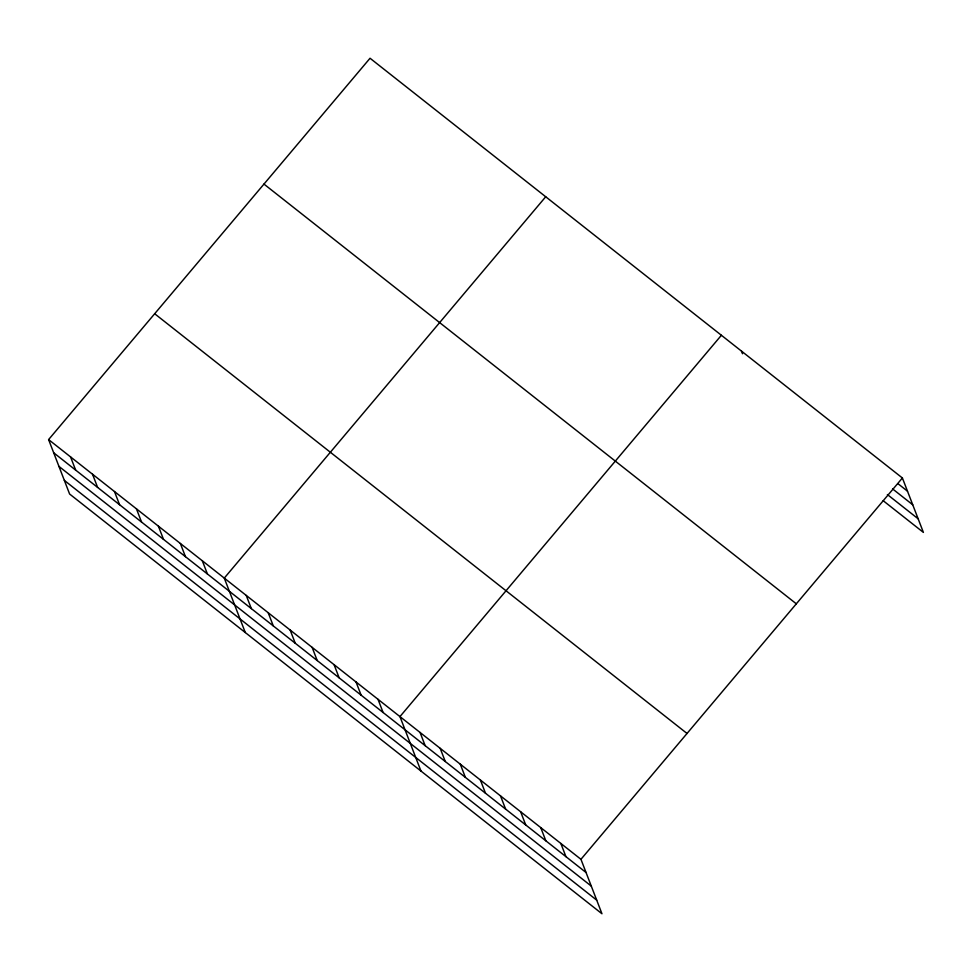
<?xml version="1.0" encoding="UTF-8"?>
<svg xmlns="http://www.w3.org/2000/svg" width="972" height="972" viewBox="0 0 972 972"><rect width="100%" height="100%" fill="white"/><g stroke="black" fill="none" stroke-linecap="round" stroke-linejoin="round"><path stroke-width="1.46" d="M48.6 439.587L580.952 859.309L601.96 913.753L69.607 494.019L48.6 439.587L370.04 58.247L902.393 477.981L923.4 532.413L883.183 500.702M545.717 196.757L224.277 578.097L245.284 632.529M721.394 335.267L399.954 716.607L420.961 771.039M580.952 859.309L902.393 477.981M898.019 483.716L907.484 491.176M892.624 488.928L912.732 504.784M887.387 494.554L918.151 518.805M263.959 184.085L796.323 603.819M154.669 313.737L687.034 733.471M53.691 452.782L586.043 872.504M58.94 466.39L591.304 886.112M64.359 480.411L596.711 900.145M741.502 351.123L742.523 353.759M560.844 843.453L565.935 856.648M540.736 827.597L545.827 840.792M520.628 811.742L525.718 824.936M500.507 795.886L505.598 809.081M480.399 780.03L485.49 793.225M460.291 764.174L465.381 777.369M440.182 748.318L445.273 761.513M420.062 732.463L425.153 745.658M377.999 699.293L383.09 712.488M356.031 681.98L361.122 695.174M334.076 664.666L339.167 677.861M312.121 647.352L317.212 660.547M290.154 630.038L295.245 643.233M268.199 612.725L273.29 625.919M246.232 595.411L251.335 608.606M202.322 560.783L207.413 573.978M180.355 543.47L185.445 556.664M158.4 526.156L163.49 539.351M136.445 508.842L141.535 522.037M114.477 491.528L119.568 504.723M92.522 474.215L97.613 487.409M70.555 456.901L75.646 470.096"/></g></svg>
